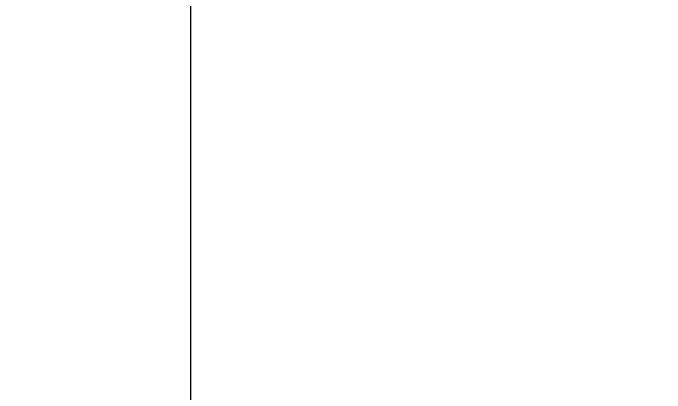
# Model space of a CAD drawing. Header units: millimetres. Extents: x 296 to 1136, y 93 to 687.
# Drawn here: x 651.07479 to 651.08179, y 323.62426 to 323.62835 of the extents above; entities that cross this region are included whole.
import ezdxf

# ---------------------------------------------------------------- set-up
doc = ezdxf.new("R2010")
doc.units = ezdxf.units.MM
doc.header["$LTSCALE"] = 0.75
doc.layers.add('DIM', color=3, linetype='Continuous')
doc.styles.get("Standard").update_dxf_attribs({"font": 'arial.ttf'})
doc.dimstyles.new('사본 ISO-25', dxfattribs={"dimtxt": 6, "dimasz": 6, "dimexe": 2.1, "dimexo": 2.1, "dimgap": 2, "dimtad": 1, "dimtih": 1, "dimtoh": 1, "dimdec": 1, "dimdsep": 46, "dimtxsty": 'Standard', "dimcen": 0, "dimclrd": 3, "dimclre": 3, "dimclrt": 4, "dimazin": 2, "dimtp": 0.1, "dimtm": 0.1, "dimtfac": 0.714286, "dimtdec": 1, "dimtmove": 0, "dimatfit": 3, "dimfxl": 1, "dimarcsym": 0})

# ---------------------------------------------------------------- blocks, each defined once
blk = doc.blocks.new('*D88')
at = {"layer": 'DIM', "color": 3, "lineweight": -2, "transparency": 16777216}
for p, q in [((543.4496447, 321.5311301), (543.4496447, 281.2473094)), ((549.4496447, 283.3473094), (596.934495, 283.3473094)), ((668.0973807, 283.3473094), (620.6125304, 283.3473094))]:
    blk.add_line(p, q, dxfattribs=at)
at = {"layer": 'DIM', "color": 3, "transparency": 16777216}
for points in [[(549.4496447, 284.3473094), (549.4496447, 282.3473094), (543.4496447, 283.3473094)], [(668.0973807, 284.3473094), (668.0973807, 282.3473094), (674.0973807, 283.3473094)]]:
    blk.add_solid(points, dxfattribs=at)
at = {"layer": 'DIM', "color": 4, "transparency": 16777216, "insert": (608.7735127, 283.3473094), "char_height": 6, "attachment_point": 5}
blk.add_mtext('130.6', dxfattribs=at)
blk = doc.blocks.new('*D98')
at = {"layer": 'DIM', "color": 3, "lineweight": -2, "transparency": 16777216}
for p, q in [((566.5254074, 452.4002835), (566.5254074, 301.5311301)), ((572.5254074, 303.6311301), (608.4723763, 303.6311301)), ((668.0973807, 303.6311301), (632.1504118, 303.6311301))]:
    blk.add_line(p, q, dxfattribs=at)
at = {"layer": 'DIM', "color": 3, "transparency": 16777216}
for points in [[(572.5254074, 304.6311301), (572.5254074, 302.6311301), (566.5254074, 303.6311301)], [(668.0973807, 304.6311301), (668.0973807, 302.6311301), (674.0973807, 303.6311301)]]:
    blk.add_solid(points, dxfattribs=at)
at = {"layer": 'DIM', "color": 4, "transparency": 16777216, "insert": (620.3113941, 303.6311301), "char_height": 6, "attachment_point": 5}
blk.add_mtext('107.6', dxfattribs=at)
blk = doc.blocks.new('*D100')
at = {"layer": 'DIM', "color": 3, "lineweight": -2, "transparency": 16777216}
for start, end in [(260.5163927027, 264.3428027918), (265.6565383242, 269.4836072973)]:
    blk.add_arc((674.0973807, 1064.57126), 665.7255976, start, end, dxfattribs=at)
at = {"layer": 'DIM', "color": 3, "transparency": 16777216}
for points in [[(564.239617, 406.9586987), (564.578034, 408.9298592), (558.4953439, 408.9595301)], [(668.101948, 399.8726904), (668.0929353, 397.8727107), (674.0973807, 398.8456624)]]:
    blk.add_solid(points, dxfattribs=at)
at = {"layer": 'DIM', "color": 4, "transparency": 16777216, "insert": (616.0755718, 401.3789492), "char_height": 6, "attachment_point": 5}
blk.add_mtext('10°', dxfattribs=at)
blk = doc.blocks.new('*D91')
at = {"layer": 'DIM', "color": 3, "lineweight": -2, "transparency": 16777216}
for p, q in [((653.5973753, 327.1424678), (694.5973807, 327.1424678)), ((700.5973807, 327.1424678), (708.3136154, 327.1424678)), ((647.5973753, 325.8452253), (647.5973753, 325.0424678)), ((700.5973807, 325.8452253), (700.5973807, 325.0424678))]:
    blk.add_line(p, q, dxfattribs=at)
at = {"layer": 'DIM', "color": 3, "transparency": 16777216}
for points in [[(653.5973753, 328.1424678), (653.5973753, 326.1424678), (647.5973753, 327.1424678)], [(694.5973807, 328.1424678), (694.5973807, 326.1424678), (700.5973807, 327.1424678)]]:
    blk.add_solid(points, dxfattribs=at)
at = {"layer": 'DIM', "color": 4, "transparency": 16777216, "insert": (714.6110233, 327.1424678), "char_height": 6, "attachment_point": 5}
blk.add_mtext('53', dxfattribs=at)

msp = doc.modelspace()

# ---------------------------------------------------------------- linework, layer by layer
at = {"color": 7, "linetype": 'Continuous', "lineweight": 18}
msp.add_line((651.076699, 322.6310989), (651.076699, 323.6311301), dxfattribs=at)

# ---------------------------------------------------------------- dimensions: what is measured, and where the dimension line sits
at = {"layer": 'DIM'}
dim = msp.add_angular_dim_2l(base=(596.8113561, 403.3470607), line1=((674.0973807, 274.2857671), (674.0973807, 493.6311635)), line2=((543.4496447, 323.6311301), (568.1756041, 463.8590138)), dimstyle='사본 ISO-25', override={"dimtxt": 6, "dimasz": 6, "dimtad": 0}, dxfattribs=at)
dim.commit()
dim.dimension.update_dxf_attribs({"geometry": '*D100', "text_midpoint": (616.0755718, 401.3789492)})
for base, p1, p2, picture, middle in [((674.0973807, 303.6311301), (566.5254074, 454.5002835), (674.0973807, 303.6311301), '*D98', (620.3113941, 303.6311301)), ((674.0973807, 283.3473094), (543.4496447, 323.6311301), (674.0973807, 283.3473094), '*D88', (608.7735127, 283.3473094))]:
    dim = msp.add_linear_dim(base=base, p1=p1, p2=p2, dimstyle='사본 ISO-25', override={"dimtxt": 6, "dimasz": 6, "dimtad": 0}, dxfattribs=at)
    dim.commit()
    dim.dimension.update_dxf_attribs({"geometry": picture, "text_midpoint": middle})
dim = msp.add_linear_dim(base=(700.5973807, 327.1424678), p1=(647.5973753, 327.9452253), p2=(700.5973807, 327.9452253), dimstyle='사본 ISO-25', override={"dimtxt": 6, "dimasz": 6, "dimtad": 0}, dxfattribs=at)
dim.commit()
dim.dimension.update_dxf_attribs({"geometry": '*D91', "text_midpoint": (714.6110233, 327.1424678), "dimtype": 160})

doc.saveas('drawing.dxf')
